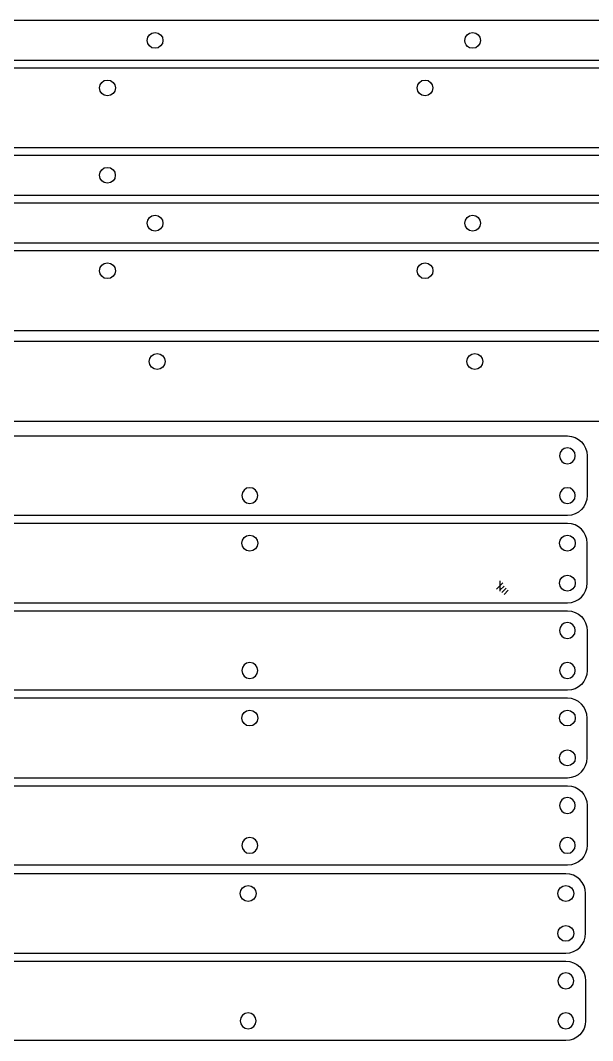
# Model space of a CAD drawing. Extents: x -265 to 665, y -93 to 439.
# Drawn here: x -120.8 to 23.4, y 182.6 to 439.3 of the extents above; entities that cross this region are included whole.
import ezdxf

# ---------------------------------------------------------------- set-up
doc = ezdxf.new("R2010")
doc.units = 0

msp = doc.modelspace()

# ---------------------------------------------------------------- linework, layer by layer
at = {"layer": 'Calque 1'}
for p, q in [((-86.8395, 439.335), (-246.841, 439.335)), ((-6.83975, 439.335), (-86.8395, 439.335)), ((393.15883, 439.33453), (-6.83975, 439.335)), ((-88.839947, 434.317241), (-88.682703, 435.095848)), ((-88.683004, 433.539102), (-88.839947, 434.317241)), ((-88.682703, 435.095848), (-88.253941, 435.731701)), ((-88.253941, 435.731701), (-87.618479, 436.160087)), ((-87.618479, 436.160087), (-86.8397, 436.317249)), ((-86.8397, 436.31725), (-86.061363, 436.160088)), ((-86.8397, 436.317249), (-86.8397, 436.31725)), ((-86.061363, 436.160088), (-85.42634, 435.731702)), ((-85.42634, 435.731702), (-84.997659, 435.09577)), ((-84.997659, 435.09577), (-84.840331, 434.317242)), ((-84.840331, 434.317242), (-84.997439, 433.538954)), ((-8.840655, 434.316989), (-8.68341, 435.095596)), ((-8.750916, 433.722254), (-8.840655, 434.316989)), ((-8.68341, 435.095596), (-8.254649, 435.731449)), ((-8.254649, 435.731449), (-7.618525, 436.159835)), ((-7.618525, 436.159835), (-6.840847, 436.316997)), ((-6.840847, 436.316997), (-6.8406, 436.31725)), ((-6.8406, 436.31725), (-6.84041, 436.317)), ((-6.84041, 436.317), (-6.06251, 436.159838)), ((-6.06251, 436.159838), (-5.427487, 435.731452)), ((-5.427487, 435.731452), (-4.998891, 435.09552)), ((-4.998891, 435.09552), (-4.841481, 434.316992)), ((-4.841481, 434.316992), (-4.998643, 433.538853)), ((-88.25394, 432.902992), (-88.683004, 433.539102)), ((-87.618203, 432.474444), (-88.25394, 432.902992)), ((-86.8397, 432.317417), (-87.618203, 432.474444)), ((-86.061363, 432.474579), (-86.8397, 432.317417)), ((-85.425898, 432.903442), (-86.061363, 432.474579)), ((-84.997439, 433.538954), (-85.425898, 432.903442)), ((-8.499432, 433.19882), (-8.750916, 433.722254)), ((-8.113303, 432.773805), (-8.499432, 433.19882)), ((-7.619625, 432.474329), (-8.113303, 432.773805)), ((-6.840849, 432.317167), (-7.619625, 432.474329)), ((-6.063171, 432.474329), (-6.840849, 432.317167)), ((-5.427487, 432.903192), (-6.063171, 432.474329)), ((-4.998643, 433.538853), (-5.427487, 432.903192)), ((-246.841, 429.33506), (-86.8395, 429.335)), ((-86.8395, 429.335), (-6.83975, 429.335)), ((-6.83975, 429.335), (388.16, 429.335)), ((381.16025, 427.3352), (-258.839, 427.335)), ((-100.681463, 423.11316), (-100.253003, 423.748857)), ((-100.253003, 423.748857), (-99.617484, 424.177536)), ((-99.617484, 424.177536), (-98.8392, 424.33484)), ((-98.8392, 424.33484), (-98.060684, 424.177659)), ((-98.8392, 424.33484), (-98.8392, 424.33484)), ((-98.060684, 424.177659), (-97.424849, 423.749019)), ((-97.424849, 423.749019), (-96.996072, 423.113281)), ((-20.681634, 423.11316), (-20.253023, 423.748857)), ((-20.253023, 423.748857), (-19.617354, 424.177536)), ((-19.617354, 424.177536), (-18.839, 424.33484)), ((-18.839, 424.33484), (-18.060484, 424.177659)), ((-18.839, 424.33484), (-18.839, 424.33484)), ((-18.060484, 424.177659), (-17.424649, 423.749019)), ((-17.424649, 423.749019), (-16.995872, 423.113281)), ((-100.83857, 422.3348), (-100.681463, 423.11316)), ((-100.681586, 421.556357), (-100.83857, 422.3348)), ((-100.253166, 420.920701), (-100.681586, 421.556357)), ((-96.995947, 421.55624), (-97.424681, 420.920544)), ((-96.996072, 423.113281), (-96.83873, 422.3348)), ((-96.83873, 422.3348), (-96.995947, 421.55624)), ((-20.83881, 422.3348), (-20.681634, 423.11316)), ((-20.681757, 421.556357), (-20.83881, 422.3348)), ((-20.253186, 420.920701), (-20.681757, 421.556357)), ((-16.995747, 421.55624), (-17.424481, 420.920544)), ((-16.995872, 423.113281), (-16.83853, 422.3348)), ((-16.83853, 422.3348), (-16.995747, 421.55624)), ((-99.617606, 420.492144), (-100.253166, 420.920701)), ((-98.8392, 420.335), (-99.617606, 420.492144)), ((-98.060558, 420.492026), (-98.8392, 420.335)), ((-97.424681, 420.920544), (-98.060558, 420.492026)), ((-19.617475, 420.492144), (-20.253186, 420.920701)), ((-18.839, 420.335), (-19.617475, 420.492144)), ((-18.060358, 420.492026), (-18.839, 420.335)), ((-17.424481, 420.920544), (-18.060358, 420.492026)), ((-258.83883, 407.33483), (381.161, 407.335)), ((461.16, 405.33492), (-258.839, 405.335)), ((-100.83901, 400.35285), (-100.681865, 401.131385)), ((-100.681865, 401.131385), (-100.253306, 401.767057)), ((-100.253306, 401.767057), (-99.617646, 402.195637)), ((-99.617646, 402.195637), (-98.8392, 402.35289)), ((-98.8392, 402.35289), (-98.060632, 402.195772)), ((-98.8392, 402.35289), (-98.8392, 402.35289)), ((-98.060632, 402.195772), (-97.424931, 401.767238)), ((-97.424931, 401.767238), (-96.996412, 401.131521)), ((-96.996412, 401.131521), (-96.83939, 400.35285)), ((-100.68174, 399.574497), (-100.83901, 400.35285)), ((-100.253139, 398.93883), (-100.68174, 399.574497)), ((-99.61752, 398.510224), (-100.253139, 398.93883)), ((-98.8392, 398.35305), (-99.61752, 398.510224)), ((-98.060754, 398.510093), (-98.8392, 398.35305)), ((-97.425094, 398.938661), (-98.060754, 398.510093)), ((-96.996535, 399.574374), (-97.425094, 398.938661)), ((-96.83939, 400.35285), (-96.996535, 399.574374)), ((-258.839, 395.33508), (461.16, 395.335)), ((393.16083, 393.33469), (-246.839, 393.335)), ((-87.61745, 390.159772), (-86.8389, 390.31685)), ((-86.8389, 390.31685), (-86.060549, 390.159612)), ((-7.617741, 390.159772), (-6.8393, 390.31685)), ((-6.8393, 390.31685), (-6.060945, 390.159612)), ((-88.83937, 388.31697), (-88.682122, 389.095459)), ((-88.682152, 387.538392), (-88.83937, 388.31697)), ((-88.682122, 389.095459), (-88.253336, 389.731184)), ((-88.253336, 389.731184), (-87.61745, 390.159772)), ((-86.060549, 390.159612), (-85.424879, 389.73099)), ((-85.424879, 389.73099), (-84.996267, 389.095329)), ((-84.996267, 389.095329), (-84.83909, 388.31697)), ((-84.83909, 388.31697), (-84.996205, 387.538501)), ((-8.8391, 388.31697), (-8.681955, 389.095459)), ((-8.682084, 387.538392), (-8.8391, 388.31697)), ((-8.681955, 389.095459), (-8.253397, 389.731184)), ((-8.253397, 389.731184), (-7.617741, 390.159772)), ((-6.060945, 390.159612), (-5.425251, 389.73099)), ((-5.425251, 389.73099), (-4.996574, 389.095329)), ((-4.996574, 389.095329), (-4.83927, 388.31697)), ((-4.83927, 388.31697), (-4.996419, 387.538501)), ((-88.253416, 386.902722), (-88.682152, 387.538392)), ((-87.61754, 386.474206), (-88.253416, 386.902722)), ((-86.8389, 386.31709), (-87.61754, 386.474206)), ((-86.060362, 386.474295), (-86.8389, 386.31709)), ((-86.8389, 386.31709), (-86.8389, 386.31709)), ((-85.424713, 386.902854), (-86.060362, 386.474295)), ((-84.996205, 387.538501), (-85.424713, 386.902854)), ((-8.253567, 386.902722), (-8.682084, 387.538392)), ((-7.617867, 386.474206), (-8.253567, 386.902722)), ((-6.8393, 386.31709), (-7.617867, 386.474206)), ((-6.060727, 386.474295), (-6.8393, 386.31709)), ((-6.8393, 386.31709), (-6.8393, 386.31709)), ((-5.425002, 386.902854), (-6.060727, 386.474295)), ((-4.996419, 387.538501), (-5.425002, 386.902854)), ((-246.839, 383.33509), (388.161, 383.335)), ((381.16225, 381.33469), (-258.838, 381.335)), ((-100.680494, 377.131869), (-100.252085, 377.767516)), ((-100.252085, 377.767516), (-99.616577, 378.196075)), ((-99.616577, 378.196075), (-98.8382, 378.35328)), ((-98.8382, 378.35328), (-98.059529, 378.196254)), ((-98.8382, 378.35328), (-98.8382, 378.35328)), ((-98.059529, 378.196254), (-97.423601, 377.767728)), ((-97.423601, 377.767728), (-96.994855, 377.132008)), ((-20.680695, 377.131869), (-20.252187, 377.767516)), ((-20.252187, 377.767516), (-19.616538, 378.196075)), ((-19.616538, 378.196075), (-18.838, 378.35328)), ((-18.838, 378.35328), (-18.05936, 378.196254)), ((-18.838, 378.35328), (-18.838, 378.35328)), ((-18.05936, 378.196254), (-17.423484, 377.767728)), ((-17.423484, 377.767728), (-16.994748, 377.132008)), ((-100.83757, 376.3534), (-100.680494, 377.131869)), ((-100.680369, 375.575041), (-100.83757, 376.3534)), ((-100.251919, 374.93938), (-100.680369, 375.575041)), ((-99.616451, 374.510758), (-100.251919, 374.93938)), ((-97.423764, 374.939186), (-98.05965, 374.510598)), ((-96.994978, 375.574911), (-97.423764, 374.939186)), ((-96.83773, 376.3534), (-96.994978, 375.574911)), ((-96.994855, 377.132008), (-96.83773, 376.3534)), ((-20.83781, 376.3534), (-20.680695, 377.131869)), ((-20.680633, 375.575041), (-20.83781, 376.3534)), ((-20.252021, 374.93938), (-20.680633, 375.575041)), ((-19.616351, 374.510758), (-20.252021, 374.93938)), ((-17.423564, 374.939186), (-18.05945, 374.510598)), ((-16.994778, 375.574911), (-17.423564, 374.939186)), ((-16.83753, 376.3534), (-16.994778, 375.574911)), ((-16.994748, 377.132008), (-16.83753, 376.3534)), ((-98.8382, 374.35352), (-99.616451, 374.510758)), ((-98.05965, 374.510598), (-98.8382, 374.35352)), ((-18.838, 374.35352), (-19.616351, 374.510758)), ((-18.05945, 374.510598), (-18.838, 374.35352)), ((-258.8378, 361.33433), (381.162, 361.335)), ((388.705, 358.51), (-166.295, 358.51)), ((-88.29484, 353.5096), (-88.137629, 354.287924)), ((-88.137629, 354.287924), (-87.70894, 354.923541)), ((-87.70894, 354.923541), (-87.073192, 355.352138)), ((-87.073192, 355.352138), (-86.2948, 355.5094)), ((-86.2948, 355.5094), (-85.516287, 355.352256)), ((-86.2948, 355.5094), (-86.2948, 355.5094)), ((-85.516287, 355.352256), (-84.880476, 354.923699)), ((-84.880476, 354.923699), (-84.451765, 354.288043)), ((-84.451765, 354.288043), (-84.29455, 353.5096)), ((-8.29455, 353.5096), (-8.137443, 354.287924)), ((-8.137443, 354.287924), (-7.708985, 354.923541)), ((-7.708985, 354.923541), (-7.073472, 355.352138)), ((-7.073472, 355.352138), (-6.2952, 355.5094)), ((-6.2952, 355.5094), (-5.516675, 355.352256)), ((-6.2952, 355.5094), (-6.2952, 355.5094)), ((-5.516675, 355.352256), (-4.880839, 354.923699)), ((-4.880839, 354.923699), (-4.45206, 354.288043)), ((-4.45206, 354.288043), (-4.29471, 353.5096)), ((-88.137781, 352.731018), (-88.29484, 353.5096)), ((-87.709188, 352.095291), (-88.137781, 352.731018)), ((-87.073411, 351.666708), (-87.709188, 352.095291)), ((-84.880397, 352.095213), (-85.516198, 351.666678)), ((-84.451735, 352.73093), (-84.880397, 352.095213)), ((-84.29455, 353.5096), (-84.451735, 352.73093)), ((-8.137577, 352.731018), (-8.29455, 353.5096)), ((-7.709164, 352.095291), (-8.137577, 352.731018)), ((-7.073606, 351.666708), (-7.709164, 352.095291)), ((-4.880666, 352.095213), (-5.516548, 351.666678)), ((-4.451928, 352.73093), (-4.880666, 352.095213)), ((-4.29471, 353.5096), (-4.451928, 352.73093)), ((-86.2948, 351.50956), (-87.073411, 351.666708)), ((-85.516198, 351.666678), (-86.2948, 351.50956)), ((-6.2952, 351.50956), (-7.073606, 351.666708)), ((-5.516548, 351.666678), (-6.2952, 351.50956)), ((-166.29483, 338.5098), (393.36, 338.51)), ((-259.486, 334.77), (17.0137, 334.77)), ((17.0137, 334.771), (18.02414, 334.669665)), ((18.0241, 334.669), (18.963634, 334.378752)), ((18.9637, 334.379), (19.813276, 333.919155)), ((19.8132, 333.919), (20.552709, 333.309401)), ((15.5992, 331.203), (15.170576, 330.567472)), ((16.2353, 331.632), (15.599242, 331.203376)), ((17.0137, 331.789), (16.235297, 331.631838)), ((17.7921, 331.632), (17.013697, 331.789162)), ((17.0137, 331.789), (17.0137, 331.789)), ((18.4276, 331.203), (17.792072, 331.631624)), ((18.8562, 330.567), (18.427576, 331.202793)), ((20.5527, 333.31), (21.162299, 332.570491)), ((21.1623, 332.57), (21.62241, 331.720689)), ((21.6225, 331.721), (21.913012, 330.781466)), ((15.0134, 329.789), (15.170827, 329.010597)), ((15.1706, 330.568), (15.013438, 329.789332)), ((15.1709, 329.011), (15.599524, 328.375207)), ((18.4276, 328.375), (18.85596, 329.010528)), ((18.856, 329.011), (19.013162, 329.789403)), ((19.0131, 329.789), (18.856202, 330.567403)), ((21.913, 330.781), (22.014071, 329.77082)), ((22.014, 329.771), (22.013735, 319.77161)), ((15.5995, 328.375), (16.235293, 327.94664)), ((16.2353, 327.947), (17.013703, 327.789838)), ((17.0137, 327.789), (17.792103, 327.946162)), ((17.7921, 327.947), (18.427628, 328.375624)), ((-64.4009, 321.167), (-64.82963, 320.531472)), ((-63.7649, 321.596), (-64.400825, 321.16764)), ((-62.9862, 321.753), (-63.764947, 321.595838)), ((-62.9862, 321.753), (-62.9862, 321.753)), ((-62.2077, 321.596), (-62.986183, 321.753162)), ((-61.5721, 321.167), (-62.207734, 321.595624)), ((-61.1436, 320.532), (-61.572092, 321.167528)), ((15.5992, 321.167), (15.170576, 320.531472)), ((16.2353, 321.596), (15.599242, 321.16764)), ((17.0137, 321.753), (16.235297, 321.595838)), ((17.7921, 321.596), (17.013697, 321.753162)), ((17.0137, 321.753), (17.0137, 321.753)), ((18.4276, 321.167), (17.792072, 321.595624)), ((18.8562, 320.532), (18.427576, 321.167528)), ((-64.9867, 319.753), (-64.829458, 318.974597)), ((-64.8296, 320.532), (-64.986683, 319.753332)), ((-64.8294, 318.975), (-64.400643, 318.339207)), ((-64.4007, 318.339), (-63.764801, 317.910376)), ((-62.2079, 317.91), (-61.572266, 318.338624)), ((-61.5723, 318.339), (-61.143676, 318.974793)), ((-61.1437, 318.975), (-60.986511, 319.753403)), ((-60.9865, 319.753), (-61.143609, 320.531403)), ((15.0134, 319.753), (15.170827, 318.974597)), ((15.1706, 320.532), (15.013438, 319.753332)), ((15.1709, 318.975), (15.599524, 318.339207)), ((15.5995, 318.339), (16.235293, 317.910376)), ((17.7921, 317.91), (18.427628, 318.338624)), ((18.4276, 318.339), (18.85596, 318.974793)), ((18.856, 318.975), (19.013162, 319.753403)), ((19.0131, 319.753), (18.856202, 320.531403)), ((21.9124, 318.762), (21.621888, 317.822201)), ((22.0138, 319.772), (21.912465, 318.76182)), ((-63.7648, 317.91), (-62.986212, 317.752838)), ((-62.9862, 317.753), (-62.207929, 317.910162)), ((16.2353, 317.91), (17.013703, 317.752838)), ((17.0137, 317.753), (17.792103, 317.910162)), ((20.5525, 316.233), (19.812991, 315.623136)), ((21.1621, 316.972), (20.552501, 316.232491)), ((21.6219, 317.822), (21.162055, 316.972689)), ((17.0134, 314.771), (-259.486, 314.771)), ((18.0236, 314.873), (17.01342, 314.771665)), ((18.9634, 315.163), (18.023601, 314.872488)), ((19.813, 315.623), (18.963424, 315.163155)), ((17.0134, 312.77), (-259.486, 312.77)), ((18.0236, 312.669), (17.01342, 312.770335)), ((18.9634, 312.378), (18.023601, 312.668512)), ((19.813, 311.918), (18.963424, 312.377845)), ((20.5525, 311.308), (19.812991, 311.917864)), ((21.1621, 310.569), (20.552501, 311.308509)), ((-64.9867, 307.788), (-64.829458, 308.566668)), ((-64.8295, 308.567), (-64.400717, 309.202528)), ((-64.4007, 309.202), (-63.764801, 309.630624)), ((-63.7648, 309.631), (-62.986212, 309.788162)), ((-62.9862, 309.788), (-62.207956, 309.630838)), ((-62.2079, 309.631), (-61.572239, 309.202376)), ((-61.5723, 309.202), (-61.143676, 308.566207)), ((-61.1437, 308.567), (-60.986511, 307.788597)), ((15.0134, 307.788), (15.170827, 308.566668)), ((15.1709, 308.567), (15.599524, 309.202528)), ((15.5995, 309.202), (16.235293, 309.630624)), ((16.2353, 309.631), (17.013703, 309.788162)), ((17.0137, 309.788), (17.792103, 309.630838)), ((17.7921, 309.631), (18.427628, 309.202376)), ((18.4276, 309.202), (18.85596, 308.566207)), ((18.856, 308.567), (19.013162, 307.788597)), ((21.6219, 309.72), (21.162055, 310.569311)), ((21.9124, 308.78), (21.621888, 309.719799)), ((22.0138, 307.77), (21.912465, 308.78018)), ((-64.8296, 307.01), (-64.986709, 307.788403)), ((-64.4009, 306.374), (-64.829604, 307.009793)), ((-63.7649, 305.946), (-64.400852, 306.37436)), ((-62.9862, 305.788), (-63.764947, 305.945162)), ((-62.9862, 305.788), (-62.9862, 305.788)), ((-62.2077, 305.946), (-62.986183, 305.788838)), ((-61.5721, 306.374), (-62.207708, 305.945376)), ((-61.1436, 307.01), (-61.572119, 306.374472)), ((-60.9865, 307.788), (-61.143609, 307.009597)), ((15.1706, 307.01), (15.013438, 307.788403)), ((15.5992, 306.374), (15.170576, 307.009793)), ((16.2353, 305.946), (15.599242, 306.37436)), ((17.0137, 305.788), (16.235297, 305.945162)), ((17.0137, 305.788), (17.0137, 305.788)), ((17.7924, 305.946), (17.013732, 305.788838)), ((18.4279, 306.374), (17.792372, 305.945376)), ((18.8562, 307.01), (18.42784, 306.374472)), ((19.0131, 307.788), (18.856202, 307.009597)), ((22.014, 297.77), (22.013735, 307.76939)), ((15.0134, 297.752), (15.170827, 298.530403)), ((15.1709, 298.531), (15.599524, 299.166528)), ((15.5995, 299.166), (16.235293, 299.594624)), ((16.2353, 299.595), (17.013703, 299.752162)), ((17.0137, 299.752), (17.792103, 299.594838)), ((17.7921, 299.595), (18.427628, 299.166376)), ((18.4276, 299.166), (18.85596, 298.530472)), ((18.856, 298.531), (19.013162, 297.752597)), ((15.1706, 296.974), (15.013438, 297.752668)), ((15.5992, 296.338), (15.170576, 296.973792)), ((16.2353, 295.909), (15.599242, 296.33736)), ((17.0137, 295.752), (16.235297, 295.909162)), ((17.0137, 295.752), (17.0137, 295.752)), ((17.7924, 295.909), (17.013732, 295.751838)), ((18.4279, 296.338), (17.792372, 295.909376)), ((18.8562, 296.974), (18.42784, 296.338208)), ((19.0131, 297.752), (18.856202, 296.973597)), ((21.1623, 294.971), (21.62241, 295.820576)), ((21.6225, 295.821), (21.913012, 296.760534)), ((21.913, 296.76), (22.014071, 297.77018)), ((-259.486, 292.77), (17.0137, 292.77)), ((17.0137, 292.771), (18.02414, 292.872071)), ((18.0241, 292.872), (18.963634, 293.162512)), ((18.9637, 293.162), (19.813276, 293.621845)), ((19.8132, 293.622), (20.552709, 294.231599)), ((20.5527, 294.232), (21.162299, 294.971245)), ((-259.486, 290.771), (17.0137, 290.771)), ((17.0137, 290.771), (18.02414, 290.669665)), ((18.0241, 290.669), (18.963634, 290.378488)), ((18.9637, 290.379), (19.813276, 289.919155)), ((16.2353, 287.632), (15.599242, 287.203376)), ((17.0137, 287.789), (16.235297, 287.631838)), ((17.7921, 287.632), (17.013697, 287.789427)), ((17.0137, 287.789), (17.0137, 287.789)), ((18.4276, 287.203), (17.792072, 287.63136)), ((19.8132, 289.919), (20.552709, 289.309665)), ((20.5527, 289.31), (21.162299, 288.570491)), ((21.1623, 288.57), (21.62241, 287.720689)), ((21.6225, 287.721), (21.913012, 286.781201)), ((15.0134, 285.789), (15.170827, 285.010597)), ((15.1706, 286.568), (15.013438, 285.789332)), ((15.5992, 287.203), (15.170576, 286.567472)), ((15.1709, 285.011), (15.599524, 284.375207)), ((18.8562, 286.568), (18.427576, 287.203793)), ((18.4276, 284.375), (18.85596, 285.010528)), ((18.856, 285.011), (19.013162, 285.789403)), ((19.0131, 285.789), (18.856202, 286.567403)), ((21.913, 286.781), (22.014071, 285.77109)), ((22.014, 285.771), (22.013735, 275.77161)), ((15.5995, 284.375), (16.235293, 283.946376)), ((16.2353, 283.946), (17.013703, 283.789102)), ((17.0137, 283.789), (17.792103, 283.946162)), ((17.7921, 283.947), (18.427628, 284.375624)), ((-63.7649, 277.596), (-64.400825, 277.16764)), ((-62.9862, 277.753), (-63.764947, 277.595838)), ((-62.9862, 277.753), (-62.9862, 277.753)), ((-62.2077, 277.596), (-62.986183, 277.753162)), ((-61.5721, 277.167), (-62.207734, 277.595624)), ((16.2353, 277.596), (15.599242, 277.16764)), ((17.0137, 277.753), (16.235297, 277.595838)), ((17.7921, 277.596), (17.013697, 277.753162)), ((17.0137, 277.753), (17.0137, 277.753)), ((18.4276, 277.167), (17.792072, 277.595624)), ((-64.9867, 275.753), (-64.829458, 274.974331)), ((-64.8296, 276.532), (-64.986683, 275.753597)), ((-64.4009, 277.167), (-64.82963, 276.531207)), ((-64.8294, 274.975), (-64.400643, 274.339472)), ((-61.5723, 274.339), (-61.143676, 274.974793)), ((-61.1436, 276.532), (-61.572092, 277.167528)), ((-61.1437, 274.975), (-60.986511, 275.753404)), ((-60.9865, 275.753), (-61.143609, 276.531403)), ((15.0134, 275.753), (15.170827, 274.974331)), ((15.1706, 276.532), (15.013438, 275.753597)), ((15.5992, 277.167), (15.170576, 276.531207)), ((15.1709, 274.975), (15.599524, 274.339472)), ((18.8562, 276.532), (18.427576, 277.167528)), ((18.4276, 274.339), (18.85596, 274.974793)), ((18.856, 274.975), (19.013162, 275.753404)), ((19.0131, 275.753), (18.856202, 276.531403)), ((21.9124, 274.762), (21.621888, 273.822201)), ((22.0138, 275.772), (21.912465, 274.76182)), ((-64.4007, 274.339), (-63.764801, 273.910376)), ((-63.7648, 273.91), (-62.986212, 273.752838)), ((-62.9862, 273.753), (-62.207929, 273.910162)), ((-62.2079, 273.91), (-61.572266, 274.338624)), ((15.5995, 274.339), (16.235293, 273.910376)), ((16.2353, 273.91), (17.013703, 273.752838)), ((17.0137, 273.753), (17.792103, 273.910162)), ((17.7921, 273.91), (18.427628, 274.338624)), ((20.5525, 272.233), (19.812991, 271.623401)), ((21.1621, 272.972), (20.552501, 272.232491)), ((21.6219, 273.822), (21.162055, 272.972424)), ((17.0134, 270.771), (-259.486, 270.771)), ((18.0236, 270.873), (17.01342, 270.771929)), ((18.9634, 271.163), (18.023601, 270.872223)), ((19.813, 271.623), (18.963424, 271.163155)), ((17.0134, 268.771), (-259.4856, 268.770735)), ((18.0236, 268.67), (17.01342, 268.771071)), ((18.9634, 268.379), (18.023601, 268.669512)), ((19.813, 267.919), (18.963424, 268.37911)), ((20.5525, 267.31), (19.812991, 267.919599)), ((21.1621, 266.57), (20.552501, 267.309509)), ((-64.9867, 263.788), (-64.829458, 264.566403)), ((-64.8295, 264.567), (-64.400717, 265.202793)), ((-64.4007, 265.202), (-63.764801, 265.630624)), ((-63.7648, 265.631), (-62.986212, 265.788162)), ((-62.9862, 265.788), (-62.207956, 265.630838)), ((-62.2079, 265.631), (-61.572239, 265.202376)), ((-61.5723, 265.202), (-61.143676, 264.566207)), ((-61.1437, 264.567), (-60.986511, 263.788597)), ((15.0134, 263.788), (15.170827, 264.566403)), ((15.1709, 264.567), (15.599524, 265.202793)), ((15.5995, 265.202), (16.235293, 265.630624)), ((16.2353, 265.631), (17.013703, 265.788162)), ((17.0137, 265.788), (17.792103, 265.630838)), ((17.7921, 265.631), (18.427628, 265.202376)), ((18.4276, 265.202), (18.85596, 264.566207)), ((18.856, 264.567), (19.013162, 263.788597)), ((21.6219, 265.721), (21.162055, 266.570576)), ((21.9124, 264.781), (21.621888, 265.720799)), ((22.0138, 263.771), (21.912465, 264.78091)), ((-64.8296, 263.01), (-64.986709, 263.788668)), ((-64.4009, 262.374), (-64.829604, 263.009528)), ((-63.7649, 261.946), (-64.400852, 262.37436)), ((-62.9862, 261.789), (-63.764947, 261.946162)), ((-62.2077, 261.946), (-62.986183, 261.788838)), ((-61.5721, 262.374), (-62.207708, 261.945376)), ((-61.1436, 263.01), (-61.572119, 262.374472)), ((-60.9865, 263.788), (-61.143609, 263.009597)), ((15.1706, 263.01), (15.013438, 263.788668)), ((15.5992, 262.374), (15.170576, 263.009528)), ((16.2353, 261.946), (15.599242, 262.37436)), ((17.0137, 261.789), (16.235297, 261.946162)), ((17.7924, 261.946), (17.013732, 261.788838)), ((18.4279, 262.374), (17.792372, 261.945376)), ((18.8562, 263.01), (18.42784, 262.374472)), ((19.0131, 263.788), (18.856202, 263.009597)), ((22.014, 253.77), (22.013735, 263.7704)), ((-62.9862, 261.789), (-62.9862, 261.789)), ((17.0137, 261.789), (17.0137, 261.789)), ((15.0134, 253.752), (15.170827, 254.530403)), ((15.1709, 254.531), (15.599524, 255.166528)), ((15.5995, 255.166), (16.235293, 255.594624)), ((16.2353, 255.595), (17.013703, 255.752162)), ((17.0137, 255.752), (17.792103, 255.594838)), ((17.7921, 255.595), (18.427628, 255.166376)), ((18.4276, 255.166), (18.85596, 254.530207)), ((18.856, 254.531), (19.013162, 253.752861)), ((15.1706, 252.974), (15.013438, 253.752668)), ((15.5992, 252.338), (15.170576, 252.973793)), ((16.2353, 251.91), (15.599242, 252.33836)), ((17.0137, 251.752), (16.235297, 251.909162)), ((17.0137, 251.752), (17.0137, 251.752)), ((17.7924, 251.91), (17.013732, 251.752838)), ((18.4279, 252.338), (17.792372, 251.909376)), ((18.8562, 252.974), (18.42784, 252.338472)), ((19.0131, 253.752), (18.856202, 252.973332)), ((21.1623, 250.971), (21.62241, 251.820576)), ((21.6225, 251.821), (21.913012, 252.760534)), ((21.913, 252.76), (22.014071, 253.77018)), ((18.0241, 248.872), (18.963634, 249.162512)), ((18.9637, 249.162), (19.813276, 249.621845)), ((19.8132, 249.622), (20.552709, 250.231599)), ((20.5527, 250.232), (21.162299, 250.971245)), ((-259.486, 248.771), (17.013, 248.770735)), ((-259.486, 246.77), (17.0137, 246.77)), ((17.0137, 248.771), (18.02414, 248.872071)), ((17.0137, 246.771), (18.02414, 246.669665)), ((18.0241, 246.67), (18.963634, 246.379488)), ((18.9637, 246.379), (19.813276, 245.919155)), ((19.8132, 245.919), (20.552709, 245.309401)), ((20.5527, 245.31), (21.162299, 244.570755)), ((21.1623, 244.57), (21.62241, 243.720689)), ((15.0134, 241.789), (15.170827, 241.010597)), ((15.1706, 242.568), (15.013438, 241.789597)), ((15.5992, 243.203), (15.170576, 242.567207)), ((16.2353, 243.632), (15.599242, 243.203376)), ((17.0137, 243.789), (16.235297, 243.631838)), ((17.7921, 243.632), (17.013697, 243.789427)), ((17.0137, 243.789), (17.0137, 243.789)), ((18.4276, 243.203), (17.792072, 243.631624)), ((18.8562, 242.568), (18.427576, 243.203528)), ((18.856, 241.011), (19.013162, 241.789403)), ((19.0131, 241.789), (18.856202, 242.567403)), ((21.6225, 243.721), (21.913012, 242.781201)), ((21.913, 242.781), (22.014071, 241.77109)), ((22.014, 241.771), (22.013735, 231.77135)), ((15.1709, 241.011), (15.599524, 240.375207)), ((15.5995, 240.375), (16.235293, 239.946376)), ((16.2353, 239.946), (17.013703, 239.789102)), ((17.0137, 239.79), (17.792103, 239.947162)), ((17.7921, 239.947), (18.427628, 240.37536)), ((18.4276, 240.375), (18.85596, 241.010793)), ((-62.9862, 233.753), (-63.764947, 233.595838)), ((-62.9862, 233.753), (-62.9862, 233.753)), ((-62.2077, 233.596), (-62.986183, 233.753162)), ((17.0137, 233.753), (16.235297, 233.595838)), ((17.7921, 233.596), (17.013697, 233.753162)), ((17.0137, 233.753), (17.0137, 233.753)), ((-64.9867, 231.753), (-64.829458, 230.974332)), ((-64.8296, 232.532), (-64.986683, 231.753597)), ((-64.4009, 233.167), (-64.82963, 232.531472)), ((-63.7649, 233.596), (-64.400825, 233.167376)), ((-61.5721, 233.167), (-62.207734, 233.595624)), ((-61.1436, 232.532), (-61.572092, 233.167528)), ((-61.1437, 230.975), (-60.986511, 231.753403)), ((-60.9865, 231.753), (-61.143609, 232.531403)), ((15.0134, 231.753), (15.170827, 230.974332)), ((15.1706, 232.532), (15.013438, 231.753597)), ((15.5992, 233.167), (15.170576, 232.531472)), ((16.2353, 233.596), (15.599242, 233.167376)), ((18.4276, 233.167), (17.792072, 233.595624)), ((18.8562, 232.532), (18.427576, 233.167528)), ((18.856, 230.975), (19.013162, 231.753403)), ((19.0131, 231.753), (18.856202, 232.531403)), ((22.0138, 231.772), (21.912465, 230.76209)), ((-64.8294, 230.975), (-64.400643, 230.339207)), ((-64.4007, 230.339), (-63.764801, 229.910376)), ((-63.7648, 229.91), (-62.986212, 229.753102)), ((-62.9862, 229.753), (-62.207929, 229.910162)), ((-62.2079, 229.911), (-61.572266, 230.339624)), ((-61.5723, 230.339), (-61.143676, 230.974793)), ((15.1709, 230.975), (15.599524, 230.339207)), ((15.5995, 230.339), (16.235293, 229.910376)), ((16.2353, 229.91), (17.013703, 229.753102)), ((17.0137, 229.753), (17.792103, 229.910162)), ((17.7921, 229.911), (18.427628, 230.339624)), ((18.4276, 230.339), (18.85596, 230.974793)), ((21.1621, 228.972), (20.552501, 228.232491)), ((21.6219, 229.822), (21.162055, 228.972424)), ((21.9124, 230.762), (21.621888, 229.822201)), ((17.0134, 226.772), (-259.486, 226.772)), ((18.0236, 226.873), (17.01342, 226.771929)), ((18.9634, 227.163), (18.023601, 226.872488)), ((19.813, 227.623), (18.963424, 227.16289)), ((20.5525, 228.233), (19.812991, 227.623401)), ((16.6169, 224.624), (-259.882, 224.624)), ((17.6271, 224.523), (16.61692, 224.624071)), ((18.5669, 224.232), (17.627101, 224.522512)), ((19.4165, 223.772), (18.566924, 224.23211)), ((20.156, 223.163), (19.416491, 223.772599)), ((-65.226, 220.421), (-64.797217, 221.056793)), ((-64.7972, 221.057), (-64.161301, 221.485624)), ((-64.1613, 221.485), (-63.382712, 221.642162)), ((-63.3827, 221.642), (-62.604456, 221.484573)), ((-62.6044, 221.485), (-61.968739, 221.056376)), ((-61.9688, 221.056), (-61.540176, 220.420472)), ((14.7744, 220.421), (15.203024, 221.056793)), ((15.203, 221.057), (15.838793, 221.485624)), ((15.8388, 221.485), (16.617203, 221.642162)), ((16.6172, 221.642), (17.395603, 221.484573)), ((17.3956, 221.485), (18.031128, 221.056376)), ((18.0311, 221.056), (18.45946, 220.420472)), ((20.7656, 222.423), (20.156001, 223.162509)), ((21.2254, 221.574), (20.765555, 222.423576)), ((21.5159, 220.634), (21.225388, 221.573799)), ((-65.2261, 218.864), (-65.383209, 219.642668)), ((-65.3832, 219.642), (-65.225958, 220.420403)), ((-64.7974, 218.228), (-65.226104, 218.863528)), ((-64.1614, 217.8), (-64.797352, 218.228624)), ((-61.9686, 218.228), (-62.604208, 217.79964)), ((-61.5401, 218.864), (-61.968619, 218.228207)), ((-61.5402, 220.421), (-61.383011, 219.642597)), ((-61.383, 219.642), (-61.540109, 218.863597)), ((14.6169, 219.642), (14.774327, 220.420403)), ((14.7741, 218.864), (14.616938, 219.642668)), ((15.2027, 218.228), (14.774076, 218.863528)), ((15.8388, 217.8), (15.202742, 218.228624)), ((18.0314, 218.228), (17.395872, 217.79964)), ((18.4597, 218.864), (18.03134, 218.228207)), ((18.4595, 220.421), (18.616662, 219.642597)), ((18.6166, 219.642), (18.459702, 218.863597)), ((21.6173, 219.624), (21.515965, 220.63391)), ((21.6175, 209.624), (21.617235, 219.62365)), ((-63.3827, 217.643), (-64.161447, 217.799898)), ((-63.3827, 217.643), (-63.3827, 217.643)), ((-62.6042, 217.8), (-63.382683, 217.642838)), ((16.6172, 217.643), (15.838797, 217.799898)), ((17.3958, 217.8), (16.617132, 217.642838)), ((16.6172, 217.643), (16.6172, 217.643)), ((14.7744, 210.385), (15.203024, 211.020793)), ((15.203, 211.02), (15.838793, 211.448624)), ((15.8388, 211.449), (16.617203, 211.605898)), ((16.6172, 211.606), (17.395603, 211.448838)), ((17.3956, 211.449), (18.031128, 211.02064)), ((18.0311, 211.02), (18.45946, 210.384207)), ((14.6169, 209.606), (14.774327, 210.384403)), ((14.7741, 208.828), (14.616938, 209.606403)), ((15.2027, 208.192), (14.774076, 208.827793)), ((15.8388, 207.763), (15.202742, 208.191624)), ((18.0314, 208.192), (17.395872, 207.763376)), ((18.4597, 208.828), (18.03134, 208.192472)), ((18.4595, 210.385), (18.616662, 209.606597)), ((18.6166, 209.606), (18.459702, 208.827597)), ((21.2259, 207.675), (21.516412, 208.614799)), ((21.5165, 208.614), (21.617571, 209.62391)), ((16.6172, 207.606), (15.838797, 207.763162)), ((17.3958, 207.764), (16.617132, 207.606573)), ((16.6172, 207.606), (16.6172, 207.606)), ((18.5672, 205.017), (19.416776, 205.476845)), ((19.4167, 205.476), (20.156209, 206.085599)), ((20.1562, 206.086), (20.765799, 206.825245)), ((20.7658, 206.825), (21.22591, 207.674311)), ((-259.882, 204.624), (16.6172, 204.624)), ((16.6172, 204.625), (17.62764, 204.726335)), ((17.6276, 204.726), (18.567134, 205.016512)), ((-259.882, 202.624), (16.6172, 202.624)), ((16.6172, 202.625), (17.62764, 202.523929)), ((17.6276, 202.524), (18.567134, 202.233488)), ((18.5672, 202.233), (19.416776, 201.773155)), ((19.4167, 201.773), (20.156209, 201.163401)), ((20.1562, 201.164), (20.765799, 200.424755)), ((20.7658, 200.424), (21.22591, 199.574424)), ((14.7741, 198.422), (14.616938, 197.643332)), ((15.2027, 199.058), (14.774076, 198.422207)), ((15.8388, 199.486), (15.202742, 199.05764)), ((16.6172, 199.643), (15.838797, 199.485838)), ((17.3956, 199.486), (16.617197, 199.643162)), ((16.6172, 199.643), (16.6172, 199.643)), ((18.0311, 199.057), (17.395572, 199.485624)), ((18.4597, 198.422), (18.031076, 199.057528)), ((18.6166, 197.643), (18.459702, 198.421668)), ((21.2259, 199.575), (21.516412, 198.635466)), ((21.5165, 198.635), (21.617571, 197.62482)), ((14.6169, 197.643), (14.774327, 196.864597)), ((14.7744, 196.865), (15.203024, 196.229472)), ((15.203, 196.229), (15.838793, 195.800376)), ((15.8388, 195.801), (16.617203, 195.643838)), ((16.6172, 195.643), (17.395603, 195.800162)), ((17.3956, 195.801), (18.031128, 196.229624)), ((18.0311, 196.229), (18.45946, 196.864793)), ((18.4595, 196.865), (18.616662, 197.643139)), ((21.6175, 197.625), (21.617235, 187.62561)), ((-65.3832, 187.607), (-65.225958, 186.828332)), ((-65.2261, 188.386), (-65.383183, 187.607597)), ((-64.7974, 189.021), (-65.22613, 188.385472)), ((-64.1614, 189.45), (-64.797325, 189.021376)), ((-63.3827, 189.607), (-64.161447, 189.449838)), ((-63.3827, 189.607), (-63.3827, 189.607)), ((-62.6042, 189.45), (-63.382683, 189.607162)), ((-61.9686, 189.021), (-62.604234, 189.449624)), ((-61.5401, 188.386), (-61.968592, 189.021793)), ((-61.5402, 186.829), (-61.383011, 187.607403)), ((-61.383, 187.607), (-61.540109, 188.385139)), ((14.6169, 187.607), (14.774327, 186.828332)), ((14.7741, 188.386), (14.616938, 187.607597)), ((15.2027, 189.021), (14.774076, 188.385472)), ((15.8388, 189.45), (15.202742, 189.021376)), ((16.6172, 189.607), (15.838797, 189.449838)), ((17.3956, 189.45), (16.617197, 189.607162)), ((16.6172, 189.607), (16.6172, 189.607)), ((18.0311, 189.021), (17.395572, 189.449624)), ((18.4597, 188.386), (18.031076, 189.021793)), ((18.4595, 186.829), (18.616662, 187.607403)), ((18.6166, 187.607), (18.459702, 188.385139)), ((21.6173, 187.626), (21.515965, 186.61582)), ((-65.2259, 186.829), (-64.797143, 186.193207)), ((-64.7972, 186.193), (-64.161301, 185.764376)), ((-64.1613, 185.764), (-63.382712, 185.607102)), ((-63.3827, 185.608), (-62.604429, 185.765162)), ((-62.6044, 185.765), (-61.968766, 186.193624)), ((-61.9688, 186.193), (-61.540176, 186.828793)), ((14.7744, 186.829), (15.203024, 186.193207)), ((15.203, 186.193), (15.838793, 185.764376)), ((15.8388, 185.764), (16.617203, 185.607102)), ((16.6172, 185.608), (17.395603, 185.765162)), ((17.3956, 185.765), (18.031128, 186.193624)), ((18.0311, 186.193), (18.45946, 186.828793)), ((21.2254, 185.676), (20.765555, 184.826424)), ((21.5159, 186.616), (21.225388, 185.676466)), ((16.6169, 182.625), (-259.882, 182.625)), ((17.6271, 182.727), (16.61692, 182.625665)), ((18.5669, 183.017), (17.627101, 182.726488)), ((19.4165, 183.477), (18.566924, 183.01689)), ((20.156, 184.087), (19.416491, 183.477401)), ((20.7656, 184.826), (20.156001, 184.086491))]:
    msp.add_line(p, q, dxfattribs=at)
at = {"layer": 'Layer 1'}
for p, q in [((0.793749, 297.794), (-0.793749, 296.206)), ((0, 298.323), (0, 295.677)), ((1.05833, 297), (0, 295.94167)), ((1.5875, 296.471), (0.52917, 295.41267)), ((2.11666, 295.942), (1.05833, 294.88367))]:
    msp.add_line(p, q, dxfattribs=at)

doc.saveas('drawing.dxf')
